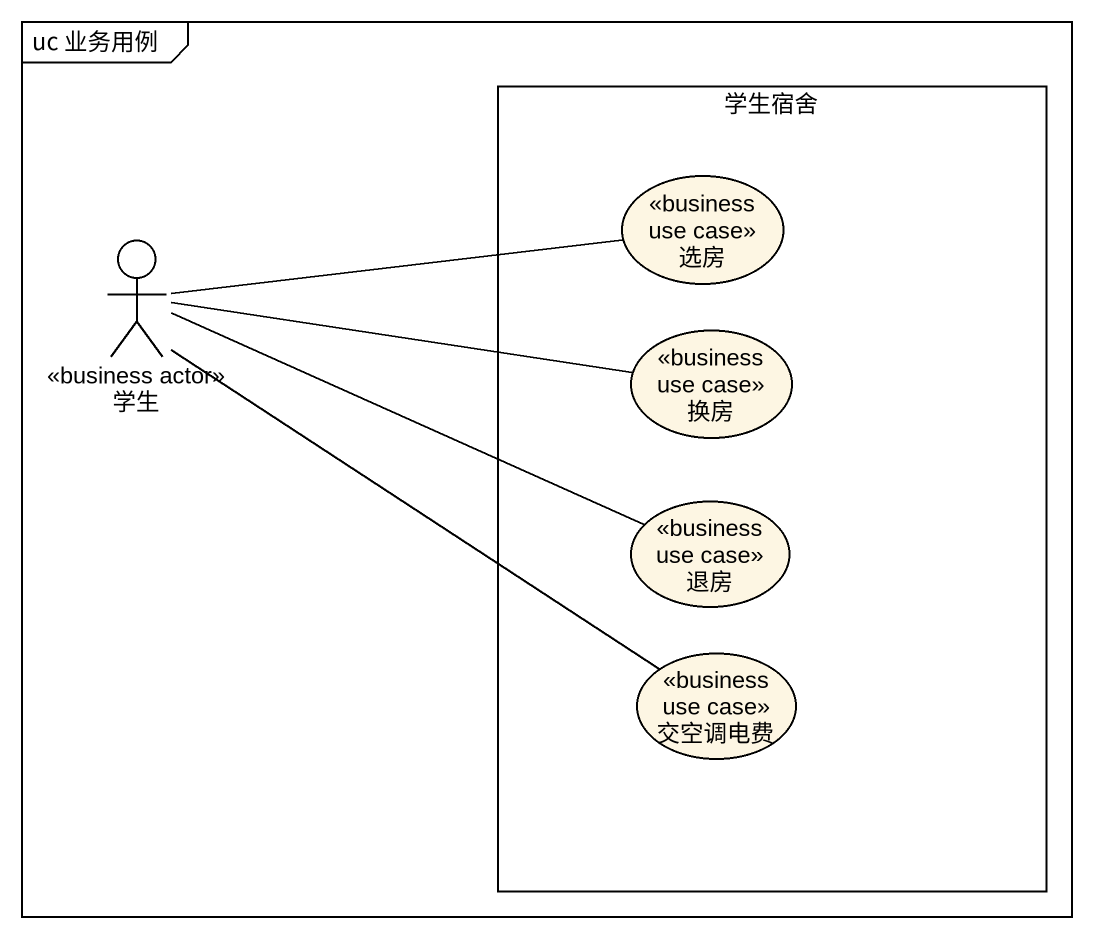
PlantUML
@startuml
mainframe uc 业务用例
rectangle 学生宿舍 {
  usecase 选房 <<business use case>>
  usecase 换房 <<business use case>>
  usecase 退房 <<business use case>>
  usecase 交空调电费 <<business use case>>
}
actor 学生 <<business actor>>
学生 -right- 选房
学生 -right- 换房
学生 -right- 退房
学生 -- 交空调电费
@enduml
